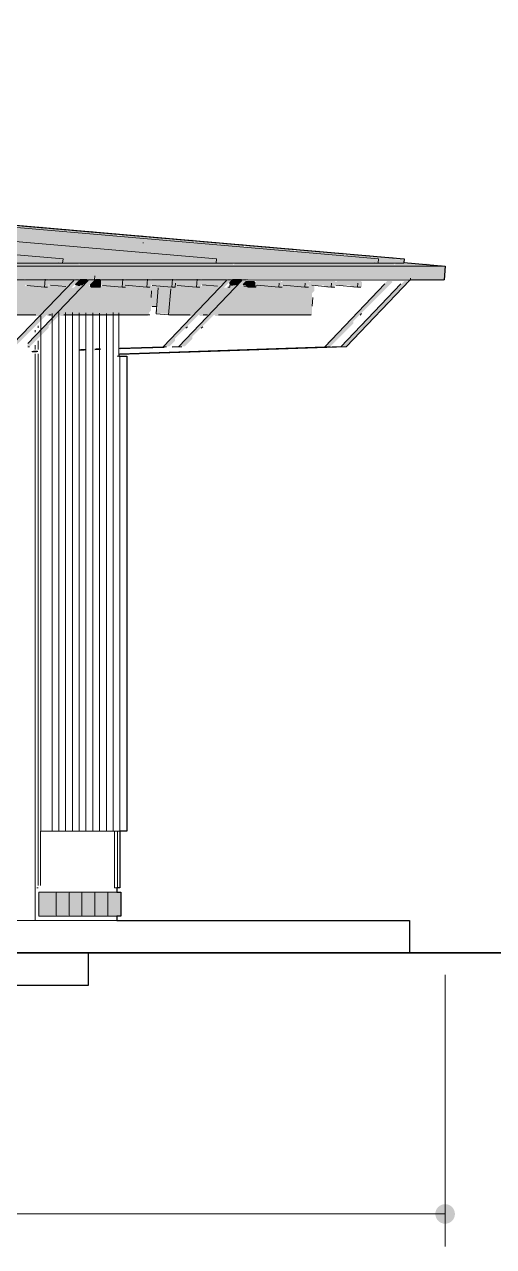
# Model space of a CAD drawing. Header units: millimetres. Extents: x 0 to 84100, y 0 to 59400.
# Drawn here: x 55472 to 57628, y 12790 to 18410 of the extents above; entities that cross this region are included whole.
import ezdxf

# ---------------------------------------------------------------- set-up
doc = ezdxf.new("R2010")
doc.units = ezdxf.units.MM
for name, color, linetype, lineweight in [('01_切断（構造・壁）', 7, 'Continuous', 35), ('09_立面の外形', 7, 'Continuous', 30), ('10_見えがかり', 7, 'Continuous', 13), ('50_寸法', 3, 'Continuous', 9)]:
    doc.layers.add(name, color=color, linetype=linetype, lineweight=lineweight)

msp = doc.modelspace()

# ---------------------------------------------------------------- hatches: boundary and pattern name
at = {"layer": '10_見えがかり', "true_color": 0xbdbdbd}
for points in [[(44719, 18399.7), (44819, 18399.7), (44829, 18389.7), (44939, 18389.7), (44949, 18379.7), (45049, 18379.7), (45059, 18369.7), (45169, 18369.7), (45179, 18359.7), (45279, 18359.7), (45289, 18349.7), (45399, 18349.7), (45409, 18339.7), (45509, 18339.7), (45519, 18329.7), (45629, 18329.7), (45639, 18319.7), (45739, 18319.7), (45749, 18309.7), (45859, 18309.7), (45869, 18299.7), (45979, 18299.7), (45989, 18289.7), (46089, 18289.7), (46099, 18279.7), (46209, 18279.7), (46219, 18269.7), (46319, 18269.7), (46329, 18259.7), (46439, 18259.7), (46449, 18249.7), (46549, 18249.7), (46559, 18239.7), (46669, 18239.7), (46679, 18229.7), (46779, 18229.7), (46789, 18219.7), (46899, 18219.7), (46909, 18209.7), (47009, 18209.7), (47019, 18199.7), (47129, 18199.7), (47139, 18189.7), (47249, 18189.7), (47259, 18179.7), (47359, 18179.7), (47369, 18169.7), (47479, 18169.7), (47489, 18159.7), (47589, 18159.7), (47599, 18149.7), (47709, 18149.7), (47719, 18139.7), (47819, 18139.7), (47829, 18129.7), (47939, 18129.7), (47949, 18119.7), (48049, 18119.7), (48059, 18109.7), (48169, 18109.7), (48179, 18099.7), (48279, 18099.7), (48289, 18089.7), (48399, 18089.7), (48409, 18079.7), (48509, 18079.7), (48519, 18069.7), (48629, 18069.7), (48639, 18059.7), (48749, 18059.7), (48759, 18049.7), (48859, 18049.7), (48869, 18039.7), (48979, 18039.7), (48989, 18029.7), (49089, 18029.7), (49099, 18019.7), (49209, 18019.7), (49219, 18009.7), (49319, 18009.7), (49329, 17999.7), (49439, 17999.7), (49449, 17989.7), (49549, 17989.7), (49559, 17979.7), (49669, 17979.7), (49679, 17969.7), (49779, 17969.7), (49789, 17959.7), (49899, 17959.7), (49909, 17949.7), (50009, 17949.7), (50019, 17939.7), (50129, 17939.7), (50139, 17929.7), (50249, 17929.7), (50259, 17919.7), (50359, 17919.7), (50369, 17909.7), (50479, 17909.7), (50489, 17899.7), (50589, 17899.7), (50599, 17889.7), (50709, 17889.7), (50719, 17879.7), (50819, 17879.7), (50829, 17869.7), (50939, 17869.7), (50949, 17859.7), (51049, 17859.7), (51059, 17849.7), (51169, 17849.7), (51179, 17839.7), (51279, 17839.7), (51289, 17829.7), (51399, 17829.7), (51409, 17819.7), (51509, 17819.7), (51519, 17809.7), (51629, 17809.7), (51639, 17799.7), (51749, 17799.7), (51759, 17789.7), (51859, 17789.7), (51869, 17779.7), (51979, 17779.7), (51989, 17769.7), (52089, 17769.7), (52099, 17759.7), (52209, 17759.7), (52219, 17749.7), (52319, 17749.7), (52329, 17739.7), (52439, 17739.7), (52449, 17729.7), (52549, 17729.7), (52559, 17719.7), (52669, 17719.7), (52679, 17709.7), (52779, 17709.7), (52789, 17699.7), (52899, 17699.7), (52909, 17689.7), (53009, 17689.7), (53019, 17679.7), (53129, 17679.7), (53139, 17669.7), (53249, 17669.7), (53259, 17659.7), (53359, 17659.7), (53369, 17649.7), (53479, 17649.7), (53489, 17639.7), (53589, 17639.7), (53599, 17629.7), (53709, 17629.7), (53719, 17619.7), (53819, 17619.7), (53829, 17609.7), (53939, 17609.7), (53949, 17599.7), (54049, 17599.7), (54059, 17589.7), (54169, 17589.7), (54179, 17579.7), (54279, 17579.7), (54289, 17569.7), (54399, 17569.7), (54409, 17559.7), (54509, 17559.7), (54519, 17549.7), (54629, 17549.7), (54639, 17539.7), (54749, 17539.7), (54759, 17529.7), (54859, 17529.7), (54869, 17519.7), (54979, 17519.7), (54989, 17509.7), (55089, 17509.7), (55099, 17499.7), (55209, 17499.7), (55219, 17489.7), (55319, 17489.7), (55329, 17479.7), (55439, 17479.7), (55449, 17469.7), (55549, 17469.7), (55559, 17459.7), (55669, 17459.7), (55679, 17449.7), (55779, 17449.7), (55789, 17439.7), (55899, 17439.7), (55909, 17429.7), (56009, 17429.7), (56019, 17419.7), (56129, 17419.7), (56139, 17409.7), (56249, 17409.7), (56259, 17399.7), (56359, 17399.7), (56369, 17389.7), (56479, 17389.7), (56489, 17379.7), (56589, 17379.7), (56599, 17369.7), (56709, 17369.7), (56719, 17359.7), (56819, 17359.7), (56829, 17349.7), (56939, 17349.7), (56949, 17339.7), (57049, 17339.7), (57059, 17329.7), (57089, 17329.7), (57094, 17324.7), (57094, 17314.7), (57089, 17309.7), (56359, 17309.7), (56354, 17314.7), (56354, 17324.7), (56349, 17329.7), (56319, 17329.7), (56309, 17339.7), (56199, 17339.7), (56189, 17349.7), (56089, 17349.7), (56079, 17359.7), (55969, 17359.7), (55959, 17369.7), (55859, 17369.7), (55849, 17379.7), (55739, 17379.7), (55729, 17389.7), (55619, 17389.7), (55609, 17399.7), (55509, 17399.7), (55499, 17409.7), (55389, 17409.7), (55379, 17419.7), (55279, 17419.7), (55269, 17429.7), (55189, 17429.7), (55184, 17434.7), (55184, 17474.7), (55179, 17479.7), (55184, 17484.7), (55179, 17489.7), (55099, 17489.7), (55089, 17499.7), (54989, 17499.7), (54979, 17509.7), (54869, 17509.7), (54859, 17519.7), (54759, 17519.7), (54749, 17529.7), (54639, 17529.7), (54629, 17539.7), (54519, 17539.7), (54509, 17549.7), (54409, 17549.7), (54399, 17559.7), (54289, 17559.7), (54279, 17569.7), (54179, 17569.7), (54169, 17579.7), (54059, 17579.7), (54049, 17589.7), (53949, 17589.7), (53939, 17599.7), (53829, 17599.7), (53819, 17609.7), (53709, 17609.7), (53699, 17619.7), (53599, 17619.7), (53589, 17629.7), (53479, 17629.7), (53469, 17639.7), (53369, 17639.7), (53359, 17649.7), (53249, 17649.7), (53239, 17659.7), (53129, 17659.7), (53119, 17669.7), (53019, 17669.7), (53009, 17679.7), (52899, 17679.7), (52889, 17689.7), (52789, 17689.7), (52779, 17699.7), (52669, 17699.7), (52659, 17709.7), (52559, 17709.7), (52549, 17719.7), (52439, 17719.7), (52429, 17729.7), (52319, 17729.7), (52309, 17739.7), (52209, 17739.7), (52199, 17749.7), (52089, 17749.7), (52079, 17759.7), (51979, 17759.7), (51969, 17769.7), (51859, 17769.7), (51849, 17779.7), (51739, 17779.7), (51729, 17789.7), (51629, 17789.7), (51619, 17799.7), (51509, 17799.7), (51499, 17809.7), (51399, 17809.7), (51389, 17819.7), (51279, 17819.7), (51269, 17829.7), (51169, 17829.7), (51159, 17839.7), (51049, 17839.7), (51039, 17849.7), (50929, 17849.7), (50919, 17859.7), (50819, 17859.7), (50809, 17869.7), (50699, 17869.7), (50689, 17879.7), (50589, 17879.7), (50579, 17889.7), (50469, 17889.7), (50459, 17899.7), (50349, 17899.7), (50339, 17909.7), (50239, 17909.7), (50229, 17919.7), (50119, 17919.7), (50109, 17929.7), (50009, 17929.7), (49999, 17939.7), (49889, 17939.7), (49879, 17949.7), (49779, 17949.7), (49769, 17959.7), (49659, 17959.7), (49649, 17969.7), (49539, 17969.7), (49529, 17979.7), (49429, 17979.7), (49419, 17989.7), (49309, 17989.7), (49299, 17999.7), (49199, 17999.7), (49189, 18009.7), (49079, 18009.7), (49069, 18019.7), (48959, 18019.7), (48949, 18029.7), (48849, 18029.7), (48839, 18039.7), (48729, 18039.7), (48719, 18049.7), (48619, 18049.7), (48609, 18059.7), (48499, 18059.7), (48489, 18069.7), (48389, 18069.7), (48379, 18079.7), (48269, 18079.7), (48259, 18089.7), (48149, 18089.7), (48139, 18099.7), (48039, 18099.7), (48029, 18109.7), (47919, 18109.7), (47909, 18119.7), (47809, 18119.7), (47799, 18129.7), (47689, 18129.7), (47679, 18139.7), (47569, 18139.7), (47559, 18149.7), (47459, 18149.7), (47449, 18159.7), (47339, 18159.7), (47329, 18169.7), (47229, 18169.7), (47219, 18179.7), (47109, 18179.7), (47099, 18189.7), (46999, 18189.7), (46989, 18199.7), (46879, 18199.7), (46869, 18209.7), (46759, 18209.7), (46749, 18219.7), (46649, 18219.7), (46639, 18229.7), (46529, 18229.7), (46519, 18239.7), (46419, 18239.7), (46409, 18249.7), (46299, 18249.7), (46289, 18259.7), (46179, 18259.7), (46169, 18269.7), (46069, 18269.7), (46059, 18279.7), (45949, 18279.7), (45939, 18289.7), (45839, 18289.7), (45829, 18299.7), (45719, 18299.7), (45709, 18309.7), (45609, 18309.7), (45599, 18319.7), (45489, 18319.7), (45479, 18329.7), (45369, 18329.7), (45359, 18339.7), (45259, 18339.7), (45249, 18349.7), (45139, 18349.7), (45129, 18359.7), (45029, 18359.7), (45019, 18369.7), (44909, 18369.7), (44899, 18379.7), (44789, 18379.7), (44779, 18389.7), (44679, 18389.7), (44669, 18399.7), (44559, 18399.7), (44549, 18409.7), (44709, 18409.7)], [(54049, 17459.7), (54149, 17459.7), (54159, 17449.7), (54269, 17449.7), (54279, 17439.7), (54389, 17439.7), (54399, 17429.7), (54559, 17429.7), (54569, 17419.7), (54669, 17419.7), (54679, 17409.7), (54789, 17409.7), (54799, 17399.7), (54909, 17399.7), (54919, 17389.7), (55019, 17389.7), (55029, 17379.7), (55139, 17379.7), (55149, 17369.7), (55259, 17369.7), (55269, 17359.7), (55369, 17359.7), (55379, 17349.7), (55489, 17349.7), (55499, 17339.7), (55599, 17339.7), (55609, 17329.7), (55639, 17329.7), (55644, 17324.7), (55644, 17314.7), (55639, 17309.7), (54989, 17309.7), (54984, 17314.7), (54984, 17324.7), (54979, 17329.7), (54949, 17329.7), (54939, 17339.7), (54829, 17339.7), (54819, 17349.7), (54709, 17349.7), (54699, 17359.7), (54599, 17359.7), (54589, 17369.7), (54479, 17369.7), (54469, 17379.7), (54359, 17379.7), (54349, 17389.7), (54249, 17389.7), (54239, 17399.7), (54129, 17399.7), (54119, 17409.7), (54009, 17409.7), (53999, 17419.7), (53899, 17419.7), (53889, 17429.7), (53809, 17429.7), (53804, 17434.7), (53804, 17474.7), (53809, 17479.7), (53919, 17479.7), (53929, 17469.7), (54039, 17469.7)], [(54509, 17489.7), (54519, 17479.7), (54629, 17479.7), (54639, 17469.7), (54739, 17469.7), (54749, 17459.7), (54859, 17459.7), (54869, 17449.7), (54979, 17449.7), (54989, 17439.7), (55089, 17439.7), (55099, 17429.7), (55269, 17429.7), (55279, 17419.7), (55379, 17419.7), (55389, 17409.7), (55499, 17409.7), (55509, 17399.7), (55609, 17399.7), (55619, 17389.7), (55729, 17389.7), (55739, 17379.7), (55849, 17379.7), (55859, 17369.7), (55959, 17369.7), (55969, 17359.7), (56079, 17359.7), (56089, 17349.7), (56189, 17349.7), (56199, 17339.7), (56309, 17339.7), (56319, 17329.7), (56349, 17329.7), (56354, 17324.7), (56354, 17314.7), (56349, 17309.7), (55649, 17309.7), (55644, 17314.7), (55644, 17324.7), (55639, 17329.7), (55609, 17329.7), (55599, 17339.7), (55499, 17339.7), (55489, 17349.7), (55379, 17349.7), (55369, 17359.7), (55269, 17359.7), (55259, 17369.7), (55149, 17369.7), (55139, 17379.7), (55029, 17379.7), (55019, 17389.7), (54919, 17389.7), (54909, 17399.7), (54799, 17399.7), (54789, 17409.7), (54679, 17409.7), (54669, 17419.7), (54569, 17419.7), (54559, 17429.7), (54479, 17429.7), (54474, 17434.7), (54474, 17474.7), (54469, 17479.7), (54474, 17484.7), (54469, 17489.7)], [(55674, 17464.7), (55669, 17459.7), (55559, 17459.7), (55549, 17469.7), (55449, 17469.7), (55444, 17474.7), (55449, 17479.7), (55559, 17479.7), (55569, 17469.7), (55669, 17469.7)], [(55904, 17444.7), (55899, 17439.7), (55789, 17439.7), (55779, 17449.7), (55679, 17449.7), (55674, 17454.7), (55679, 17459.7), (55789, 17459.7), (55799, 17449.7), (55899, 17449.7)], [(56134, 17424.7), (56129, 17419.7), (56019, 17419.7), (56009, 17429.7), (55909, 17429.7), (55904, 17434.7), (55909, 17439.7), (56019, 17439.7), (56029, 17429.7), (56129, 17429.7)], [(56134, 17414.7), (56139, 17419.7), (56249, 17419.7), (56254, 17414.7), (56249, 17409.7), (56139, 17409.7)], [(56254, 17404.7), (56259, 17409.7), (56359, 17409.7), (56364, 17404.7), (56359, 17399.7), (56259, 17399.7)], [(56364, 17394.7), (56369, 17399.7), (56479, 17399.7), (56484, 17394.7), (56479, 17389.7), (56369, 17389.7)], [(56714, 17374.7), (56709, 17369.7), (56599, 17369.7), (56589, 17379.7), (56489, 17379.7), (56484, 17384.7), (56489, 17389.7), (56599, 17389.7), (56609, 17379.7), (56709, 17379.7)], [(56944, 17354.7), (56939, 17349.7), (56829, 17349.7), (56819, 17359.7), (56719, 17359.7), (56714, 17364.7), (56719, 17369.7), (56829, 17369.7), (56839, 17359.7), (56939, 17359.7)], [(55729, 17299.7), (55789, 17299.7), (55794, 17294.7), (55794, 17244.7), (55789, 17239.7), (55139, 17239.7), (55134, 17244.7), (55134, 17294.7), (55129, 17299.7), (55069, 17299.7), (55064, 17304.7), (55069, 17309.7), (55719, 17309.7)], [(56439, 17299.7), (56499, 17299.7), (56504, 17294.7), (56504, 17244.7), (56499, 17239.7), (55799, 17239.7), (55794, 17244.7), (55794, 17294.7), (55789, 17299.7), (55729, 17299.7), (55724, 17304.7), (55729, 17309.7), (56429, 17309.7)], [(57179, 17299.7), (57249, 17299.7), (57254, 17294.7), (57254, 17274.7), (57244, 17264.7), (57244, 17234.7), (57239, 17229.7), (56499, 17229.7), (56494, 17234.7), (56504, 17244.7), (56504, 17294.7), (56499, 17299.7), (56439, 17299.7), (56434, 17304.7), (56439, 17309.7), (57169, 17309.7)], [(57179, 17329.7), (57209, 17329.7), (57214, 17324.7), (57214, 17314.7), (57209, 17309.7), (57099, 17309.7), (57094, 17314.7), (57094, 17324.7), (57089, 17329.7), (57059, 17329.7), (57049, 17339.7), (56949, 17339.7), (56944, 17344.7), (56949, 17349.7), (57059, 17349.7), (57069, 17339.7), (57169, 17339.7)], [(57339, 17299.7), (57399, 17299.7), (57404, 17294.7), (57404, 17234.7), (57399, 17229.7), (57249, 17229.7), (57244, 17234.7), (57244, 17264.7), (57254, 17274.7), (57254, 17294.7), (57249, 17299.7), (57179, 17299.7), (57174, 17304.7), (57179, 17309.7), (57329, 17309.7)], [(55474, 17234.7), (55474, 17204.7), (55469, 17199.7), (55429, 17199.7), (55419, 17209.7), (55369, 17209.7), (55364, 17214.7), (55364, 17234.7), (55369, 17239.7), (55469, 17239.7)], [(55664, 17194.7), (55539, 17069.7), (55429, 17069.7), (55419, 17079.7), (55379, 17079.7), (55374, 17084.7), (55374, 17104.7), (55374, 17204.7), (55379, 17209.7), (55419, 17209.7), (55429, 17199.7), (55469, 17199.7), (55479, 17209.7), (55529, 17209.7), (55539, 17199.7), (55569, 17199.7), (55579, 17209.7), (55659, 17209.7), (55664, 17204.7)], [(55584, 17234.7), (55584, 17214.7), (55569, 17199.7), (55539, 17199.7), (55529, 17209.7), (55479, 17209.7), (55474, 17214.7), (55474, 17234.7), (55479, 17239.7), (55579, 17239.7)], [(55579, 17069.7), (55574, 17074.7), (55594, 17094.7), (55594, 17104.7), (55689, 17199.7), (55699, 17199.7), (55709, 17209.7), (55739, 17209.7), (55744, 17204.7), (55609, 17069.7)], [(55704, 17234.7), (55669, 17199.7), (55659, 17209.7), (55589, 17209.7), (55584, 17214.7), (55584, 17234.7), (55589, 17239.7), (55699, 17239.7)], [(56049, 17199.7), (56054, 17194.7), (56054, 17094.7), (56044, 17084.7), (56044, 17074.7), (56039, 17069.7), (55639, 17069.7), (55634, 17074.7), (55769, 17209.7), (55779, 17199.7), (55819, 17199.7), (55829, 17209.7), (55889, 17209.7), (55899, 17199.7), (55929, 17199.7), (55939, 17209.7), (55999, 17209.7), (56009, 17199.7)], [(55739, 17209.7), (55709, 17209.7), (55704, 17214.7), (55729, 17239.7), (55759, 17239.7), (55764, 17234.7)], [(55824, 17204.7), (55819, 17199.7), (55779, 17199.7), (55774, 17204.7), (55774, 17214.7), (55799, 17239.7), (55819, 17239.7), (55824, 17234.7)], [(55934, 17234.7), (55934, 17204.7), (55929, 17199.7), (55899, 17199.7), (55889, 17209.7), (55829, 17209.7), (55824, 17214.7), (55824, 17234.7), (55829, 17239.7), (55929, 17239.7)], [(56054, 17234.7), (56054, 17204.7), (56049, 17199.7), (56009, 17199.7), (55999, 17209.7), (55939, 17209.7), (55934, 17214.7), (55934, 17234.7), (55939, 17239.7), (56049, 17239.7)], [(56164, 17234.7), (56164, 17204.7), (56159, 17199.7), (56129, 17199.7), (56119, 17209.7), (56059, 17209.7), (56054, 17214.7), (56054, 17234.7), (56059, 17239.7), (56159, 17239.7)], [(56084, 17204.7), (56084, 17114.7), (56079, 17109.7), (56059, 17109.7), (56054, 17114.7), (56054, 17204.7), (56059, 17209.7), (56079, 17209.7)], [(56284, 17114.7), (56284, 17104.7), (56249, 17069.7), (56139, 17069.7), (56129, 17079.7), (56079, 17079.7), (56074, 17084.7), (56074, 17094.7), (56084, 17104.7), (56084, 17204.7), (56089, 17209.7), (56119, 17209.7), (56129, 17199.7), (56159, 17199.7), (56169, 17209.7), (56229, 17209.7), (56239, 17199.7), (56279, 17199.7), (56289, 17209.7), (56369, 17209.7), (56374, 17204.7)], [(56284, 17234.7), (56284, 17204.7), (56279, 17199.7), (56239, 17199.7), (56229, 17209.7), (56169, 17209.7), (56164, 17214.7), (56164, 17234.7), (56169, 17239.7), (56279, 17239.7)], [(56364, 17114.7), (56319, 17069.7), (56279, 17069.7), (56274, 17074.7), (56384, 17184.7), (56384, 17194.7), (56389, 17199.7), (56409, 17199.7), (56419, 17209.7), (56439, 17209.7), (56444, 17204.7), (56364, 17124.7)], [(56404, 17234.7), (56379, 17209.7), (56289, 17209.7), (56284, 17214.7), (56284, 17234.7), (56289, 17239.7), (56399, 17239.7)], [(56794, 17174.7), (56794, 17074.7), (56789, 17069.7), (56349, 17069.7), (56344, 17074.7), (56464, 17194.7), (56464, 17204.7), (56469, 17209.7), (56489, 17209.7), (56499, 17199.7), (56529, 17199.7), (56539, 17209.7), (56609, 17209.7), (56619, 17199.7), (56649, 17199.7), (56659, 17209.7), (56729, 17209.7), (56739, 17199.7), (56769, 17199.7), (56779, 17209.7), (56799, 17209.7), (56804, 17204.7), (56804, 17184.7)], [(56449, 17209.7), (56419, 17209.7), (56414, 17214.7), (56414, 17224.7), (56429, 17239.7), (56469, 17239.7), (56474, 17234.7)], [(56534, 17204.7), (56529, 17199.7), (56499, 17199.7), (56489, 17209.7), (56479, 17209.7), (56474, 17214.7), (56489, 17229.7), (56529, 17229.7), (56534, 17224.7)], [(56654, 17224.7), (56654, 17204.7), (56649, 17199.7), (56619, 17199.7), (56609, 17209.7), (56539, 17209.7), (56534, 17214.7), (56534, 17224.7), (56539, 17229.7), (56649, 17229.7)], [(56784, 17224.7), (56774, 17214.7), (56774, 17204.7), (56769, 17199.7), (56739, 17199.7), (56729, 17209.7), (56659, 17209.7), (56654, 17214.7), (56654, 17224.7), (56659, 17229.7), (56779, 17229.7)], [(56904, 17224.7), (56904, 17214.7), (56889, 17199.7), (56859, 17199.7), (56849, 17209.7), (56779, 17209.7), (56774, 17214.7), (56789, 17229.7), (56899, 17229.7)], [(57024, 17224.7), (57024, 17204.7), (57019, 17199.7), (56979, 17199.7), (56969, 17209.7), (56909, 17209.7), (56904, 17214.7), (56904, 17224.7), (56909, 17229.7), (57019, 17229.7)]]:
    msp.add_hatch(color=8, dxfattribs=at).paths.add_polyline_path(points)
at = {"layer": '10_見えがかり', "true_color": 0xe9dcc4}
for points in [[(55724, 17234.7), (55594, 17104.7), (55594, 17094.7), (55429, 16929.7), (55419, 16929.7), (55414, 16934.7), (55434, 16954.7), (55524, 17044.7), (55524, 17054.7), (55709, 17239.7), (55719, 17239.7)], [(55794, 17234.7), (55584, 17024.7), (55584, 17014.7), (55499, 16929.7), (55489, 16929.7), (55484, 16934.7), (55504, 16954.7), (55504, 16964.7), (55744, 17204.7), (55744, 17214.7), (55769, 17239.7), (55789, 17239.7)], [(56424, 17234.7), (56384, 17194.7), (56384, 17184.7), (56164, 16964.7), (56164, 16954.7), (56139, 16929.7), (56119, 16929.7), (56114, 16934.7), (56284, 17104.7), (56284, 17114.7), (56409, 17239.7), (56419, 17239.7)], [(56494, 17234.7), (56464, 17204.7), (56464, 17194.7), (56244, 16974.7), (56244, 16964.7), (56209, 16929.7), (56189, 16929.7), (56184, 16934.7), (56364, 17114.7), (56364, 17124.7), (56479, 17239.7), (56489, 17239.7)], [(57164, 17224.7), (56984, 17044.7), (56984, 17034.7), (56879, 16929.7), (56869, 16929.7), (56864, 16934.7), (56864, 16944.7), (57064, 17144.7), (57064, 17154.7), (57139, 17229.7), (57159, 17229.7)], [(57234, 17224.7), (57144, 17134.7), (57144, 17124.7), (56949, 16929.7), (56939, 16929.7), (56934, 16934.7), (57024, 17024.7), (57024, 17034.7), (57219, 17229.7), (57229, 17229.7)], [(55614, 14414.7), (55614, 14314.7), (55609, 14309.7), (55539, 14309.7), (55534, 14314.7), (55534, 14414.7), (55539, 14419.7), (55609, 14419.7)], [(55674, 14414.7), (55674, 14314.7), (55669, 14309.7), (55619, 14309.7), (55614, 14314.7), (55614, 14414.7), (55619, 14419.7), (55669, 14419.7)], [(55734, 14414.7), (55734, 14314.7), (55729, 14309.7), (55679, 14309.7), (55674, 14314.7), (55674, 14414.7), (55679, 14419.7), (55729, 14419.7)], [(55794, 14414.7), (55794, 14314.7), (55789, 14309.7), (55739, 14309.7), (55734, 14314.7), (55734, 14414.7), (55739, 14419.7), (55789, 14419.7)], [(55854, 14414.7), (55854, 14314.7), (55849, 14309.7), (55799, 14309.7), (55794, 14314.7), (55794, 14414.7), (55799, 14419.7), (55849, 14419.7)], [(55914, 14414.7), (55914, 14314.7), (55909, 14309.7), (55859, 14309.7), (55854, 14314.7), (55854, 14414.7), (55859, 14419.7), (55909, 14419.7)]]:
    msp.add_hatch(color=8, dxfattribs=at).paths.add_polyline_path(points)
at = {"layer": '50_寸法'}
msp.add_hatch(color=7, dxfattribs=at).paths.add_polyline_path([(57451, 12939.7), (57450.1, 12930.9), (57447.5, 12922.5), (57443.4, 12914.7), (57437.8, 12907.9), (57431, 12902.3), (57423.2, 12898.1), (57414.7, 12895.6), (57406, 12894.7), (57397.2, 12895.6), (57388.7, 12898.1), (57381, 12902.3), (57374.1, 12907.9), (57368.5, 12914.7), (57364.4, 12922.5), (57361.8, 12930.9), (57361, 12939.7), (57361.8, 12948.5), (57364.4, 12956.9), (57368.5, 12964.7), (57374.1, 12971.5), (57381, 12977.1), (57388.7, 12981.3), (57397.2, 12983.8), (57406, 12984.7), (57414.7, 12983.8), (57423.2, 12981.3), (57431, 12977.1), (57437.8, 12971.5), (57443.4, 12964.7), (57447.5, 12956.9), (57450.1, 12948.5)])

# ---------------------------------------------------------------- linework, layer by layer
at = {"layer": '01_切断（構造・壁）'}
msp.add_lwpolyline([(20194, 14139.7), (59906, 14139.7)], dxfattribs=at)
at = {"layer": '09_立面の外形'}
msp.add_lwpolyline([(54073.2, 17603.8), (57217.6, 17331.1), (57216.2, 17314.7), (57406, 17298.3), (57400.9, 17234.7), (57246.4, 17234.3), (57243.7, 17234.3), (56951.5, 16927.9), (56327, 16906.3), (55905.8, 16891.6), (55905.8, 16884.7), (55942.3, 16884.7), (55942.3, 14699.7), (55910.6, 14699.7), (55910.6, 14439.7), (55896.1, 14439.7), (55896.1, 14419.7), (55915.2, 14419.7), (55915.2, 14309.7), (55896.1, 14309.7), (55896.1, 14289.7), (57242.2, 14289.7), (57242.2, 14139.7), (55765.8, 14139.7), (55765.8, 13989.7), (32636.4, 13989.7)], dxfattribs=at)
at = {"layer": '10_見えがかり'}
for points in [[(42939.1, 18406.1), (43088, 18406.1), (54431.2, 17431.1), (54487, 17431.1), (55649.4, 17331.2), (55647.8, 17311.3), (55626, 17311.2), (55006.5, 17311.2), (54982.4, 17311.3), (54969.2, 17312.4)], [(43649.1, 18406.1), (43837.2, 18406.1), (55137.2, 17431.1), (55196.3, 17431.1), (56354.3, 17331.2), (56352.7, 17311.3), (56330.6, 17311.2), (55672.4, 17311.2), (55647.8, 17311.3), (55629.2, 17312.9)], [(44399.1, 18406.1), (44694.7, 18406.1), (57099.2, 17331.1), (57097.6, 17311.2)], [(44699.1, 18406.1), (44823.8, 18406.1), (57217.6, 17331.1), (57216, 17311.2), (57097.6, 17311.2)], [(56019, 17404.7), (56016.7, 17404.9)], [(57097.6, 17311.2), (56373.1, 17311.2), (56352.8, 17311.3), (56339.2, 17312.5)], [(57097.6, 17311.2), (57079.2, 17312.8)], [(55134.4, 17298.3), (55799.3, 17298.3)], [(55799.3, 17298.3), (56503.7, 17298.3)], [(56503.7, 17298.3), (57251.5, 17297.9)], [(57251.5, 17297.9), (57406, 17298.3)], [(57406, 17298.3), (57396, 17299.1)], [(57404.5, 17280.1), (57406, 17298.3)], [(55794.2, 17234.7), (55129.3, 17234.7)], [(55698.7, 17231.6), (55420.6, 16942)], [(55563.8, 17202.2), (55484.2, 17209.1)], [(55765.2, 17231.5), (55487.1, 16942)], [(55563.8, 17202.2), (55566.7, 17238)], [(55563.8, 17202.2), (55578.2, 17202.2)], [(55662.3, 17204.8), (55592.6, 17210.8)], [(55726.8, 17209.1), (55716.8, 17209.9)], [(55806.5, 17202.2), (55776.6, 17204.8)], [(55794.2, 17234.7), (55784.3, 17235.6)], [(55784.3, 17235.6), (55794.2, 17234.7)], [(55794.2, 17234.7), (55795.6, 17252.9)], [(55794.2, 17234.7), (55795.7, 17252.9)], [(56498.5, 17234.7), (55794.2, 17234.7)], [(55806.5, 17202.2), (55809.4, 17238)], [(55806.5, 17202.2), (55821.7, 17202.2)], [(55920.8, 17202.2), (55831.1, 17209.9)], [(55920.8, 17202.2), (55923.7, 17238)], [(55920.8, 17202.2), (55936, 17202.2)], [(56035.1, 17202.2), (55935.5, 17210.8)], [(56035.1, 17202.2), (56038, 17238)], [(56035.1, 17202.2), (56050.3, 17202.2)], [(56149.4, 17202.2), (56059.7, 17209.9)], [(56086.8, 17199), (56077.2, 17079.4)], [(56400.7, 17231.6), (56110.1, 16927.9)], [(56149.4, 17202.2), (56152.3, 17238)], [(56149.4, 17202.2), (56164.6, 17202.2)], [(56154.6, 17203.1), (56164.6, 17202.2)], [(56164.6, 17202.2), (56166, 17220.1)], [(56263.7, 17202.2), (56174, 17209.9)], [(56471, 17231.5), (56180.4, 16927.9)], [(56263.7, 17202.2), (56266.6, 17238)], [(56263.7, 17202.2), (56278.9, 17202.2)], [(56359.7, 17205.7), (56289.9, 17211.7)], [(56407.5, 17202.2), (56415.5, 17202.2)], [(56415.5, 17202.2), (56416.3, 17211.1)], [(56430.5, 17210), (56420.6, 17210.8)], [(56520.2, 17202.2), (56480.3, 17205.7)], [(56498.6, 17234.7), (57246.4, 17234.3)], [(56520.2, 17202.2), (56521.6, 17220.1)], [(56520.2, 17202.2), (56536.2, 17202.2)], [(56536.2, 17202.2), (56536.9, 17211.1)], [(56640.9, 17202.2), (56541.2, 17210.8)], [(56640.9, 17202.2), (56642.3, 17220.1)], [(56640.9, 17202.2), (56656.9, 17202.2)], [(56761.5, 17202.2), (56661.9, 17210.8)], [(56761.5, 17202.2), (56763, 17220.1)], [(56761.5, 17202.2), (56777.6, 17202.2)], [(56882.2, 17202.2), (56792.6, 17210)], [(57128.1, 17217), (56852.6, 16927.9)], [(56882.2, 17202.2), (56883.7, 17220.1)], [(56882.2, 17202.2), (56898.3, 17202.2)], [(57002.9, 17202.2), (56903.3, 17210.8)], [(57202.2, 17216.8), (56926.7, 16927.9)], [(57002.9, 17202.2), (57004.3, 17220.1)], [(57002.9, 17202.2), (57018.9, 17202.2)], [(57246.4, 17234.3), (57247.1, 17243.4)], [(57246.4, 17234.3), (57247.1, 17243.4)], [(57246.4, 17234.3), (57400.9, 17234.7)], [(56054.3, 17154.1), (56056.8, 17184)], [(56144.4, 17194), (56134.8, 17074.4)], [(56794, 17114.3), (56797.2, 17154.1)], [(56059.1, 17111.9), (56079.1, 17111.9)], [(55426.6, 17074.4), (55525.2, 17074.4)], [(55598.9, 17081), (55598.9, 14699.7), (55547.5, 14699.7), (55547.5, 17069.4)], [(55630.1, 17084.7), (55630.1, 14699.7), (55579.9, 14699.7)], [(55584.4, 17074.4), (55594.2, 17074.4)], [(55661.3, 17084.5), (55661.3, 14699.7), (55619.9, 14699.7)], [(55692.5, 17084.3), (55692.5, 14699.7), (55649.9, 14699.7)], [(55653.4, 17074.4), (56047.9, 17074.4)], [(55723.8, 17083.9), (55723.8, 14699.7), (55679.9, 14699.7)], [(55755, 17083.5), (55755, 14699.7), (55709.9, 14699.7)], [(55786.2, 17082.9), (55786.2, 14699.7), (55739.9, 14699.7)], [(55817.4, 17082.1), (55817.4, 14699.7), (55769.9, 14699.7)], [(55848.7, 17081.2), (55848.7, 14699.7), (55799.9, 14699.7)], [(55879.9, 17084.7), (55879.9, 14699.7), (55829.9, 14699.7)], [(55905.8, 17083.1), (55905.8, 16884.7), (55911.1, 16884.7), (55911.1, 14699.7), (55869.9, 14699.7)], [(56077.2, 17079.4), (56134.8, 17074.4)], [(56134.8, 17074.4), (56234.2, 17074.4)], [(56293.9, 17074.4), (56313.7, 17074.4)], [(56363.4, 17074.4), (56790.8, 17074.4)], [(57022, 17079.7), (57015.1, 17072.4)], [(55521.4, 17004.1), (55521.4, 16994.1)], [(55521.4, 16994.1), (55521.4, 17004)], [(55535.9, 17024), (55535.9, 17014.1)], [(56221.4, 17019.7), (56214.7, 17012.7)], [(56291.7, 17019.7), (56285, 17012.6)], [(55488.3, 16927.9), (55495.6, 16927.9)], [(55521.4, 16914.2), (55521.4, 16934.2)], [(55521.4, 16934.2), (55521.4, 16914.3)], [(55535.9, 16954.2), (55535.9, 16914.3)], [(55815.1, 16916.9), (55795.2, 16916.2)], [(55821.5, 16917.9), (55801.6, 16917.3)], [(56113.7, 16927.2), (55904.7, 16920)], [(56114.3, 16924.8), (55905.3, 16917.6)], [(56110.1, 16927.9), (55911.1, 16921)], [(56110.8, 16925.5), (55911.7, 16918.6)], [(56110.1, 16927.9), (56125.8, 16927.9)], [(56180.4, 16927.9), (56150.6, 16926.9)], [(56184, 16927.2), (56154.1, 16926.2)], [(56180.4, 16927.9), (56196.1, 16927.9)], [(56852.6, 16927.9), (56228.2, 16906.3)], [(56857.5, 16927.2), (56252.9, 16906.3)], [(56857.4, 16925.5), (56302.3, 16906.3)], [(56862.2, 16924.8), (56327, 16906.3)], [(56852.6, 16927.9), (56877.3, 16927.9)], [(56926.7, 16927.9), (56887.1, 16926.5)], [(56931.6, 16927.2), (56892, 16925.8)], [(56926.7, 16927.9), (56935, 16927.9)], [(55526.5, 16906.9), (55506.6, 16906.3)], [(55527.1, 16904.5), (55507.2, 16903.8)], [(55532.9, 16908), (55513, 16907.3)], [(55533.6, 16905.6), (55513.7, 16904.9)], [(55521.4, 14289.7), (55521.4, 16894.3)], [(55521.4, 16894.3), (55521.4, 14439.7)], [(55535.9, 16894.3), (55535.9, 14449.7)], [(55745.4, 16914.5), (55725.5, 16913.8)], [(55746.1, 16912.1), (55726.2, 16911.4)], [(55751.9, 16915.5), (55732, 16914.8)], [(55752.5, 16913.1), (55732.6, 16912.4)], [(55815.7, 16914.5), (55795.8, 16913.8)], [(55822.2, 16915.5), (55802.3, 16914.8)], [(55899, 16884.7), (55942.3, 16884.7), (55942.3, 14699.7), (55899.9, 14699.7)], [(56228.2, 16906.3), (55911, 16895.3)], [(56252.9, 16906.3), (55915.9, 16894.6)], [(56302.3, 16906.3), (55945.5, 16893.9)], [(56327, 16906.3), (55950.4, 16893.2)], [(55545.3, 14449.7), (55545.3, 14699.7)], [(55886.2, 14699.7), (55886.2, 14439.7)], [(55900.6, 14699.7), (55900.6, 14439.7)], [(55528.6, 14439.7), (55535.9, 14439.7)], [(55617.5, 14419.7), (55617.5, 14309.7), (55538.6, 14309.7), (55538.6, 14419.7), (55617.5, 14419.7)], [(55677, 14419.7), (55677, 14309.7), (55599.9, 14309.7)], [(55599.9, 14419.7), (55677, 14419.7)], [(55736.6, 14419.7), (55736.6, 14309.7), (55659.9, 14309.7)], [(55659.9, 14419.7), (55736.6, 14419.7)], [(55796.1, 14419.7), (55796.1, 14309.7), (55719.9, 14309.7)], [(55719.9, 14419.7), (55796.1, 14419.7)], [(55855.7, 14419.7), (55855.7, 14309.7), (55779.9, 14309.7)], [(55779.9, 14419.7), (55855.7, 14419.7)], [(55915.2, 14419.7), (55915.2, 14309.7), (55839.9, 14309.7)], [(55839.9, 14419.7), (55915.2, 14419.7)], [(55886.2, 14439.7), (55900.6, 14439.7)], [(55896.1, 14429.4), (55896.1, 14439.4)], [(55900.6, 14439.7), (55910.6, 14439.7)], [(55406.2, 14289.7), (55621.4, 14289.7)], [(55621.4, 14289.7), (55840.7, 14289.7)], [(55840.7, 14289.7), (56064.1, 14289.7)], [(55896.1, 14289.7), (55896.1, 14309.7)], [(56064.1, 14289.7), (56291.5, 14289.7)], [(56291.5, 14289.7), (56523.1, 14289.7)], [(56758.7, 14289.7), (56523.1, 14289.7)], [(56998.4, 14289.7), (56758.7, 14289.7)], [(56998.4, 14289.7), (57242.2, 14289.7)], [(55406.2, 14139.7), (55621.4, 14139.7)], [(55621.4, 14139.7), (55840.7, 14139.7)], [(55765.8, 13989.7), (55765.8, 14129.7)], [(55840.7, 14139.7), (56064.1, 14139.7)], [(56064.1, 14139.7), (56291.5, 14139.7)], [(56291.5, 14139.7), (56523.1, 14139.7)], [(56758.7, 14139.7), (56523.1, 14139.7)], [(56998.4, 14139.7), (56758.7, 14139.7)], [(56998.4, 14139.7), (57242.2, 14139.7)], [(55430.4, 13989.7), (55765.8, 13989.7)], [(55755.8, 13989.7), (55765.8, 13989.7)]]:
    msp.add_lwpolyline(points, dxfattribs=at)
at = {"layer": '50_寸法'}
for points in [[(57406, 14039.7), (57406, 12789.7)], [(22694, 12939.7), (57406, 12939.7)]]:
    msp.add_lwpolyline(points, dxfattribs=at)

doc.saveas('drawing.dxf')
